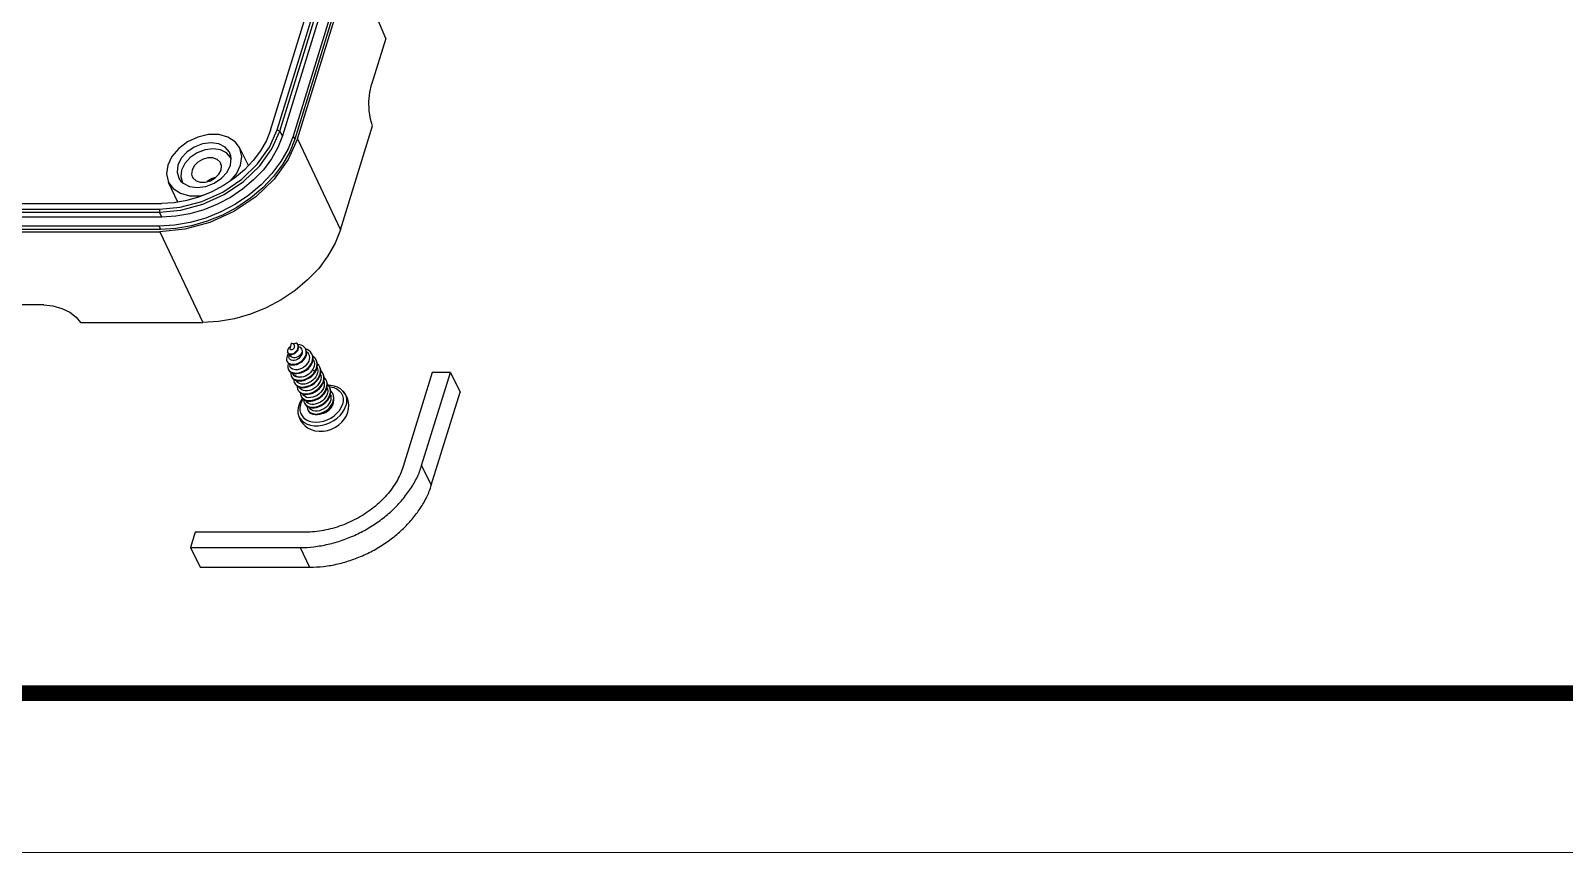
# Model space of a CAD drawing. Header units: millimetres. Extents: x 2151 to 2806, y 681 to 1136.
# Drawn here: x 2366.6 to 2475.4, y 680.9 to 739.2 of the extents above; entities that cross this region are included whole.
import ezdxf

# ---------------------------------------------------------------- set-up
doc = ezdxf.new("R2010")
doc.units = ezdxf.units.MM
doc.layers.add('3_ALL_AXES', color=7, linetype='Continuous')
doc.layers.add('from', color=7, linetype='Continuous', lineweight=13)

# ---------------------------------------------------------------- blocks, each defined once
blk = doc.blocks.new('*u28')
at = {"color": 7, "linetype": 'Continuous'}
for p, q in [((104.74, -97.42), (133.81, -3.36)), ((105.43, -97.39), (134.48, -3.39)), ((105.68, -97.52), (134.73, -3.51)), ((135, -4.01), (105.95, -98.01)), ((136.08, -4.01), (107.03, -98.02)), ((136.26, -4.32), (107.21, -98.33)), ((107.47, -98.31), (136.51, -4.33)), ((116.43, -88.14), (114.56, -83.65)), ((116.43, -88.14), (114.99, -92.78)), ((105.43, -97.39), (105.68, -97.52)), ((105.95, -98.01), (105.68, -97.52)), ((111.83, -107.52), (115.09, -96.99)), ((102.53, -101.01), (101.6, -99.18)), ((107.03, -98.02), (107.21, -98.33)), ((107.47, -98.31), (111.83, -107.52)), ((100.76, -100.35), (100.71, -100.2)), ((95.74, -101.47), (95.65, -102.13)), ((95.37, -104.71), (94.42, -102.71)), ((67.27, -105.43), (93.49, -105.43)), ((67.45, -104.86), (93.7, -104.86)), ((93.49, -105.43), (93.5, -105.72)), ((93.46, -107.16), (67.18, -107.16)), ((67.28, -105.72), (93.5, -105.72)), ((93.74, -106.23), (67.49, -106.23)), ((93.46, -107.16), (93.61, -107.49)), ((93.74, -106.23), (93.5, -105.72)), ((67.28, -107.71), (93.52, -107.71)), ((93.61, -107.49), (67.35, -107.49)), ((93.52, -107.71), (97.88, -116.92)), ((81.79, -115.14), (-65.58, -115.14)), ((85.49, -116.92), (97.88, -116.92)), ((106.75, -119.63), (106.75, -119.6)), ((107.03, -119.08), (107.39, -118.99)), ((107.55, -119.24), (107.51, -119.15)), ((107.55, -119.21), (107.51, -119.15)), ((107.53, -119.15), (107.51, -119.15)), ((107.52, -119.16), (107.53, -119.15)), ((107.56, -119.35), (107.55, -119.24)), ((108.45, -119.64), (108.29, -119.59)), ((108.32, -119.65), (108.3, -119.6)), ((108.36, -119.81), (108.32, -119.65)), ((106.42, -120.84), (106.45, -120.9)), ((106.42, -120.84), (106.44, -120.89)), ((106.48, -119.94), (106.51, -120)), ((106.48, -119.94), (106.54, -120.01)), ((108.99, -120.25), (108.93, -120.1)), ((109.45, -120.93), (109.38, -120.7)), ((106.55, -121.64), (106.58, -121.71)), ((106.83, -121.97), (107, -122.05)), ((106.85, -122.36), (106.88, -122.42)), ((107.03, -122.13), (106.97, -122.04)), ((107.15, -122.26), (107.03, -122.13)), ((109.01, -121.7), (109.25, -121.86)), ((109.25, -121.86), (109.29, -121.92)), ((109.74, -121.44), (109.71, -121.38)), ((109.8, -121.65), (109.74, -121.44)), ((110.09, -122.16), (110.05, -122.06)), ((110.44, -122.91), (110.38, -122.75)), ((121.14, -121.98), (118.2, -131.51)), ((120.06, -131.42), (122.98, -121.98)), ((122.98, -121.98), (121.14, -121.98)), ((122.98, -121.98), (123.96, -123.97)), ((107.19, -123.04), (107.22, -123.1)), ((107.19, -123.04), (107.24, -123.14)), ((107.52, -123.73), (107.55, -123.79)), ((107.52, -123.73), (107.56, -123.79)), ((110.76, -123.54), (110.72, -123.43)), ((111.08, -124.17), (111.05, -124.11)), ((111.14, -124.39), (111.08, -124.17)), ((121.04, -133.41), (123.96, -123.97)), ((107.86, -124.41), (107.89, -124.47)), ((108.19, -125.09), (108.22, -125.16)), ((108.53, -125.78), (108.56, -125.84)), ((108.53, -125.78), (108.56, -125.83)), ((111.11, -125.04), (111.07, -125.21)), ((120.06, -131.42), (121.04, -133.41)), ((97.12, -138.16), (96.63, -139.73)), ((108.32, -138.16), (97.12, -138.16)), ((96.63, -139.73), (107.74, -139.73)), ((96.63, -139.73), (97.61, -141.71)), ((107.74, -139.73), (108.71, -141.71)), ((97.61, -141.71), (108.71, -141.71))]:
    blk.add_line(p, q, dxfattribs=at)
for points in [[(115.09, -96.99), (114.87, -96.3), (114.74, -95.44), (114.72, -94.51), (114.81, -93.59), (114.99, -92.78)], [(93.49, -105.43), (95.61, -105.24), (97.79, -104.65), (99.91, -103.69), (101.83, -102.39), (103.44, -100.85), (104.66, -99.14), (105.43, -97.39)], [(93.5, -105.72), (95.67, -105.52), (97.89, -104.92), (100.05, -103.94), (102.01, -102.62), (103.65, -101.04), (104.89, -99.31), (105.68, -97.52)], [(104.74, -97.42), (104.33, -98.48), (103.74, -99.51), (103, -100.51), (102.11, -101.44), (101.1, -102.29), (99.99, -103.04), (98.79, -103.68), (97.54, -104.19), (96.26, -104.56), (94.97, -104.78), (93.7, -104.86)], [(101.6, -99.18), (101.17, -98.6), (100.43, -98.12), (99.51, -97.87), (98.46, -97.87), (97.38, -98.12), (96.34, -98.6), (95.45, -99.27), (94.76, -100.09), (94.34, -100.97)], [(107.03, -98.02), (106.52, -99.32), (105.8, -100.59), (104.88, -101.81), (103.8, -102.96), (102.55, -104), (101.19, -104.92), (99.72, -105.71), (98.18, -106.33), (96.6, -106.79), (95.02, -107.06), (93.46, -107.16)], [(107.47, -98.31), (106.54, -100.41), (105.11, -102.39), (103.25, -104.17), (101.04, -105.66), (98.61, -106.78), (96.06, -107.47), (93.52, -107.71)], [(107.21, -98.33), (106.69, -99.63), (105.97, -100.91), (105.06, -102.13), (103.97, -103.28), (102.72, -104.33), (101.35, -105.25), (99.88, -106.03), (98.34, -106.66), (96.75, -107.12), (95.17, -107.39), (93.61, -107.49)], [(105.95, -98.01), (105.49, -99.18), (104.84, -100.33), (104.02, -101.43), (103.04, -102.46), (101.92, -103.4), (100.69, -104.23), (99.37, -104.93), (97.99, -105.49), (96.57, -105.9), (95.14, -106.15), (93.74, -106.23)], [(100.74, -100.06), (100.59, -99.64), (100.16, -99.14), (99.52, -98.82), (98.72, -98.71), (97.87, -98.82), (97.02, -99.14), (96.28, -99.64), (95.71, -100.27), (95.36, -100.97)], [(100.71, -100.2), (100.3, -99.72), (99.69, -99.42), (98.93, -99.31), (98.12, -99.42), (97.32, -99.72), (96.61, -100.2), (96.07, -100.8), (95.74, -101.47)], [(101.71, -100.97), (101.83, -100.09), (101.65, -99.27), (101.6, -99.18)], [(94.34, -100.97), (94.22, -101.85), (94.42, -102.71)], [(95.36, -100.97), (95.28, -101.67), (95.46, -102.3), (95.64, -102.57)], [(99.69, -100.74), (99.65, -100.66), (99.34, -100.38), (98.9, -100.23), (98.4, -100.23), (97.87, -100.38), (97.39, -100.66), (97.02, -101.04), (96.8, -101.47)], [(99.74, -101.47), (99.79, -101.04), (99.69, -100.74)], [(99.77, -102.3), (100.34, -101.67), (100.69, -100.97)], [(100.67, -102.58), (101.29, -101.85), (101.71, -100.97)], [(100.69, -100.97), (100.77, -100.27), (100.74, -100.06)], [(95.64, -102.57), (95.89, -102.8), (96.53, -103.12), (97.33, -103.23), (98.18, -103.12), (99.03, -102.8), (99.77, -102.3)], [(95.65, -102.13), (95.83, -102.73), (95.84, -102.76)], [(96.8, -101.47), (96.75, -101.89), (96.82, -102.15)], [(96.82, -102.15), (96.89, -102.27), (97.2, -102.55), (97.63, -102.7), (98.14, -102.7), (98.67, -102.55), (99.15, -102.27), (99.52, -101.89), (99.74, -101.47)], [(99.19, -102.23), (98.83, -102.33), (98.34, -102.62), (98.3, -102.66)], [(94.42, -102.71), (94.88, -103.34), (95.62, -103.82), (96.54, -104.07), (97.59, -104.07), (98.13, -103.95)], [(111.83, -107.52), (111.31, -108.86), (110.57, -110.17), (109.63, -111.43), (108.51, -112.6), (107.23, -113.68), (105.83, -114.62), (104.31, -115.43), (102.73, -116.07), (101.11, -116.54), (99.48, -116.82), (97.88, -116.92)], [(81.79, -115.14), (82.69, -115.22), (83.59, -115.48), (84.41, -115.87), (85.07, -116.37), (85.49, -116.92)], [(106.8, -119.34), (106.68, -119.43), (106.58, -119.53), (106.5, -119.64), (106.47, -119.75), (106.46, -119.85), (106.48, -119.94)], [(106.54, -120.01), (106.61, -120.07), (106.71, -120.09), (106.82, -120.1), (106.94, -120.08), (107.07, -120.04), (107.19, -119.98), (107.29, -119.9), (107.39, -119.8), (107.47, -119.69), (107.52, -119.58), (107.55, -119.47), (107.56, -119.35)], [(106.65, -120.13), (106.74, -120.16), (106.86, -120.16), (106.98, -120.14), (107.1, -120.1), (107.22, -120.04), (107.32, -119.96), (107.42, -119.86), (107.5, -119.76), (107.55, -119.64), (107.58, -119.53), (107.59, -119.41)], [(107.15, -119.24), (107.17, -119.31), (107.16, -119.39), (107.14, -119.47), (107.1, -119.55), (107.04, -119.61), (106.98, -119.66), (106.91, -119.69), (106.85, -119.7), (106.8, -119.69), (106.76, -119.67), (106.75, -119.63)], [(107.03, -119.08), (107.07, -119.11), (107.1, -119.14), (107.13, -119.19), (107.15, -119.24)], [(107.51, -119.15), (107.46, -119.06), (107.39, -118.99)], [(108.3, -119.6), (108.25, -119.51), (108.14, -119.39), (108.02, -119.29), (107.87, -119.22), (107.71, -119.17), (107.53, -119.15)], [(107.59, -119.41), (107.58, -119.31), (107.55, -119.21)], [(107.64, -119.38), (107.74, -119.43), (107.83, -119.52), (107.9, -119.62), (107.95, -119.74), (107.97, -119.87)], [(108.93, -120.1), (108.91, -120.06), (108.79, -119.89), (108.63, -119.75), (108.45, -119.64)], [(106.59, -120.09), (106.55, -120.13), (106.45, -120.29), (106.39, -120.46), (106.37, -120.61), (106.38, -120.76), (106.42, -120.84)], [(106.44, -120.89), (106.54, -120.99), (106.66, -121.07), (106.82, -121.13), (106.99, -121.15), (107.18, -121.14), (107.37, -121.09), (107.56, -121.02), (107.75, -120.92), (107.92, -120.8), (108.07, -120.65), (108.19, -120.49), (108.28, -120.32), (108.35, -120.15), (108.37, -119.97), (108.36, -119.81)], [(106.45, -120.9), (106.47, -120.95), (106.57, -121.06), (106.69, -121.14), (106.85, -121.19), (107.02, -121.21), (107.21, -121.2), (107.4, -121.16), (107.59, -121.08), (107.78, -120.98), (107.95, -120.86), (108.1, -120.72), (108.22, -120.56), (108.31, -120.39), (108.38, -120.21), (108.4, -120.04), (108.39, -119.87), (108.35, -119.71), (108.33, -119.66)], [(106.56, -121.04), (106.53, -121.12), (106.49, -121.31), (106.5, -121.49), (106.55, -121.64)], [(106.51, -120), (106.57, -120.08), (106.65, -120.13)], [(106.55, -121.64), (106.65, -121.8), (106.8, -121.91), (106.97, -121.99), (107.18, -122.03), (107.4, -122.04), (107.64, -122), (107.88, -121.93), (108.12, -121.82), (108.35, -121.68), (108.55, -121.51), (108.72, -121.32), (108.86, -121.11), (108.96, -120.89), (109.01, -120.67), (109.02, -120.45), (108.99, -120.25)], [(107.97, -119.87), (107.95, -120.01), (107.91, -120.16), (107.83, -120.31), (107.73, -120.44), (107.6, -120.56), (107.46, -120.65), (107.3, -120.72), (107.15, -120.75), (107, -120.76), (106.87, -120.74), (106.76, -120.69), (106.68, -120.61), (106.63, -120.52), (106.62, -120.41)], [(108.68, -120.63), (108.62, -120.82), (108.53, -121.01), (108.41, -121.18), (108.26, -121.34), (108.08, -121.47), (107.88, -121.58), (107.68, -121.66), (107.48, -121.7), (107.29, -121.71), (107.11, -121.69), (106.96, -121.63), (106.84, -121.54), (106.75, -121.43), (106.71, -121.32)], [(107, -122.05), (107.21, -122.09), (107.43, -122.1), (107.67, -122.06), (107.92, -121.99), (108.15, -121.88), (108.38, -121.74), (108.58, -121.58), (108.75, -121.38), (108.89, -121.17), (108.99, -120.96), (109.04, -120.73)], [(107.97, -119.87), (107.96, -119.89), (107.95, -119.91)], [(108.44, -119.9), (108.5, -119.96), (108.6, -120.11), (108.66, -120.27), (108.69, -120.45), (108.68, -120.63)], [(109.04, -120.73), (109.06, -120.52), (109.02, -120.31), (108.96, -120.16)], [(109.38, -120.7), (109.26, -120.52), (109.1, -120.36), (109.02, -120.31)], [(109.06, -120.66), (109.1, -120.73), (109.17, -120.91), (109.19, -121.12), (109.16, -121.33)], [(109.25, -121.86), (109.37, -121.63), (109.45, -121.39), (109.48, -121.15), (109.45, -120.93)], [(109.29, -121.92), (109.41, -121.69), (109.48, -121.45), (109.51, -121.22), (109.48, -120.99), (109.41, -120.76)], [(109.71, -121.38), (109.63, -121.24), (109.49, -121.09)], [(106.58, -121.71), (106.68, -121.86), (106.83, -121.97)], [(106.8, -121.95), (106.79, -121.97), (106.79, -122.15), (106.84, -122.33), (106.85, -122.36)], [(106.85, -122.36), (106.93, -122.48), (107.07, -122.61), (107.24, -122.7), (107.45, -122.75), (107.68, -122.77), (107.93, -122.75), (108.18, -122.68), (108.43, -122.58), (108.68, -122.44), (108.9, -122.27), (109.09, -122.08), (109.25, -121.86)], [(106.88, -122.42), (106.96, -122.54), (107.1, -122.67), (107.27, -122.76), (107.48, -122.82), (107.71, -122.83), (107.96, -122.81), (108.21, -122.75), (108.47, -122.64), (108.71, -122.51), (108.93, -122.34), (109.13, -122.14), (109.29, -121.92)], [(107.92, -122.46), (107.71, -122.49), (107.51, -122.47), (107.34, -122.43), (107.19, -122.35), (107.08, -122.24), (107.03, -122.16)], [(107.13, -122.69), (107.12, -122.8), (107.16, -122.98), (107.19, -123.04)], [(107.92, -122.46), (107.7, -122.47), (107.49, -122.43), (107.3, -122.36), (107.15, -122.26)], [(107.22, -123.1), (107.27, -123.2), (107.4, -123.33), (107.57, -123.43), (107.77, -123.49), (108, -123.52), (108.24, -123.5), (108.5, -123.45), (108.75, -123.35), (108.99, -123.22), (109.22, -123.06), (109.42, -122.86), (109.59, -122.65), (109.72, -122.42), (109.8, -122.18), (109.84, -121.95), (109.83, -121.72), (109.77, -121.5), (109.74, -121.44)], [(107.24, -123.14), (107.37, -123.27), (107.54, -123.37), (107.74, -123.43), (107.97, -123.46), (108.21, -123.44), (108.46, -123.38), (108.72, -123.29), (108.96, -123.16), (109.19, -122.99), (109.39, -122.8), (109.56, -122.59), (109.69, -122.36), (109.77, -122.12)], [(109.5, -122.01), (109.44, -122.21), (109.34, -122.41), (109.2, -122.59), (109.04, -122.75), (108.86, -122.89), (108.66, -123.01), (108.45, -123.1), (108.24, -123.15), (108.04, -123.17), (107.85, -123.16), (107.68, -123.11), (107.54, -123.04), (107.43, -122.94), (107.37, -122.84)], [(107.55, -123.79), (107.59, -123.85), (107.71, -123.99), (107.87, -124.09), (108.06, -124.17), (108.28, -124.2), (108.53, -124.19), (108.78, -124.14), (109.03, -124.06), (109.28, -123.93), (109.51, -123.78), (109.72, -123.59), (109.9, -123.38), (110.03, -123.15), (110.13, -122.92), (110.17, -122.68), (110.17, -122.45), (110.12, -122.23), (110.08, -122.12)], [(109.84, -122.7), (109.77, -122.91), (109.66, -123.11), (109.51, -123.3), (109.33, -123.47), (109.13, -123.62), (108.92, -123.73), (108.7, -123.81), (108.48, -123.85), (108.27, -123.85), (108.08, -123.82), (107.92, -123.75), (107.79, -123.65), (107.7, -123.53)], [(109.01, -121.7), (108.9, -121.86), (108.77, -122.01), (108.62, -122.14), (108.46, -122.25), (108.28, -122.34), (108.1, -122.42), (107.92, -122.46)], [(109.16, -121.33), (109.13, -121.45), (109.08, -121.58), (109.01, -121.7)], [(109.47, -121.48), (109.51, -121.6), (109.53, -121.81), (109.5, -122.01)], [(109.77, -122.12), (109.81, -121.88), (109.8, -121.65)], [(109.81, -122.17), (109.85, -122.28), (109.87, -122.49), (109.84, -122.7)], [(110.05, -122.06), (109.99, -121.96), (109.85, -121.79), (109.83, -121.78)], [(110.1, -122.85), (110.14, -122.62), (110.14, -122.38), (110.09, -122.16)], [(110.38, -122.75), (110.36, -122.7), (110.22, -122.51), (110.17, -122.47)], [(107.47, -123.37), (107.46, -123.45), (107.48, -123.63), (107.52, -123.73)], [(107.56, -123.79), (107.68, -123.93), (107.84, -124.03), (108.03, -124.1), (108.25, -124.14), (108.49, -124.13), (108.75, -124.08), (109, -124), (109.25, -123.87), (109.48, -123.71), (109.69, -123.53), (109.86, -123.32), (110, -123.09), (110.1, -122.85)], [(107.8, -124.05), (107.8, -124.21), (107.85, -124.39), (107.86, -124.41)], [(107.86, -124.41), (107.94, -124.54), (108.08, -124.66), (108.26, -124.76), (108.48, -124.81), (108.71, -124.82), (108.97, -124.79), (109.23, -124.72), (109.48, -124.61), (109.73, -124.47), (109.95, -124.29), (110.14, -124.08), (110.29, -123.86), (110.4, -123.62)], [(107.89, -124.47), (107.92, -124.52), (108.03, -124.66), (108.19, -124.77), (108.38, -124.84), (108.59, -124.88), (108.83, -124.88), (109.08, -124.84), (109.34, -124.75), (109.59, -124.64), (109.82, -124.48), (110.03, -124.3), (110.21, -124.1), (110.35, -123.87), (110.45, -123.64), (110.5, -123.4), (110.51, -123.17), (110.47, -122.95), (110.41, -122.81)], [(110.17, -123.38), (110.1, -123.59), (109.99, -123.8), (109.85, -123.99), (109.67, -124.16), (109.47, -124.3), (109.25, -124.41), (109.03, -124.49), (108.81, -124.53), (108.6, -124.54), (108.41, -124.5), (108.25, -124.43), (108.12, -124.33), (108.04, -124.21)], [(108.19, -125.09), (108.31, -125.26), (108.46, -125.37), (108.65, -125.46), (108.87, -125.5), (109.11, -125.5), (109.37, -125.46), (109.62, -125.38), (109.88, -125.26), (110.12, -125.11), (110.33, -124.92), (110.52, -124.71), (110.66, -124.48), (110.76, -124.25)], [(108.22, -125.16), (108.25, -125.21), (108.36, -125.34), (108.52, -125.45), (108.71, -125.53), (108.93, -125.56), (109.17, -125.56), (109.42, -125.52), (109.67, -125.44), (109.92, -125.32), (110.15, -125.17), (110.36, -124.99), (110.54, -124.78), (110.68, -124.56), (110.78, -124.32), (110.84, -124.09), (110.85, -123.85), (110.8, -123.63), (110.75, -123.49)], [(110.51, -124.07), (110.44, -124.28), (110.33, -124.48), (110.18, -124.67), (110.01, -124.84), (109.81, -124.98), (109.59, -125.1), (109.37, -125.17), (109.15, -125.22), (108.94, -125.22), (108.75, -125.19), (108.59, -125.12), (108.46, -125.02), (108.37, -124.89)], [(110.14, -122.83), (110.14, -122.84), (110.19, -123.01), (110.2, -123.19), (110.17, -123.38)], [(110.4, -123.62), (110.47, -123.38), (110.48, -123.14), (110.44, -122.91)], [(110.48, -123.53), (110.52, -123.65), (110.54, -123.86), (110.51, -124.07)], [(110.72, -123.43), (110.67, -123.34), (110.52, -123.16), (110.51, -123.15)], [(110.76, -124.25), (110.81, -124), (110.81, -123.77), (110.76, -123.54)], [(110.81, -124.21), (110.85, -124.33), (110.87, -124.54), (110.85, -124.75)], [(111.05, -124.11), (110.97, -123.98), (110.84, -123.83)], [(111.02, -125.24), (111.12, -125.01), (111.17, -124.77), (111.18, -124.54), (111.14, -124.32), (111.08, -124.18)], [(108.13, -124.73), (108.13, -124.75), (108.14, -124.94), (108.19, -125.09)], [(108.47, -125.42), (108.46, -125.48), (108.49, -125.66), (108.53, -125.78)], [(108.56, -125.83), (108.68, -125.97), (108.84, -126.08), (109.03, -126.15), (109.26, -126.19), (109.51, -126.18), (109.76, -126.13), (110.02, -126.04), (110.27, -125.91), (110.51, -125.75), (110.71, -125.56), (110.89, -125.34), (111.02, -125.11), (111.11, -124.87), (111.15, -124.63), (111.14, -124.39)], [(108.56, -125.84), (108.59, -125.89), (108.7, -126.03), (108.85, -126.14), (109.04, -126.21), (109.26, -126.25), (109.5, -126.25), (109.75, -126.2), (110.01, -126.12), (110.25, -126), (110.49, -125.85), (110.7, -125.67), (110.88, -125.47), (111.02, -125.24)], [(110.85, -124.75), (110.78, -124.96), (110.66, -125.17), (110.52, -125.36), (110.34, -125.53), (110.14, -125.67), (109.92, -125.78), (109.7, -125.86), (109.48, -125.9), (109.27, -125.9), (109.08, -125.87), (108.92, -125.8), (108.79, -125.7), (108.71, -125.58)], [(109.88, -126.16), (109.95, -126.15), (110.16, -126.09), (110.37, -125.99), (110.57, -125.87), (110.74, -125.73), (110.89, -125.57), (111, -125.39), (111.07, -125.21)]]:
    blk.add_lwpolyline(points, dxfattribs=at)
for points, start_tangent, end_tangent in [([(107.74, -139.73), (109.15, -139.64), (110.59, -139.39), (112.02, -138.98), (113.42, -138.41), (114.76, -137.7), (116, -136.86), (117.13, -135.91), (118.11, -134.87), (118.94, -133.76), (119.6, -132.61), (120.06, -131.42)], (1, 0), (0.295247, 0.955421)), ([(118.2, -131.51), (117.91, -132.26), (117.53, -133), (117.06, -133.72), (116.51, -134.41), (115.89, -135.06), (115.2, -135.66), (114.45, -136.21), (113.65, -136.71), (112.81, -137.13), (111.94, -137.49), (111.04, -137.78), (110.13, -137.99), (109.22, -138.12), (108.32, -138.16)], (-0.295247, -0.955421), (-1, 0)), ([(108.71, -141.71), (110.13, -141.63), (111.57, -141.38), (113, -140.96), (114.4, -140.4), (115.73, -139.69), (116.97, -138.85), (118.1, -137.9), (119.09, -136.86), (119.92, -135.75), (120.58, -134.6), (121.04, -133.41)], (1, 0), (0.295247, 0.955421))]:
    blk.add_spline(points, degree=3, dxfattribs=dict(at, start_tangent=start_tangent, end_tangent=end_tangent))
at = {"layer": '3_ALL_AXES', "color": 7, "linetype": 'Continuous'}
for p, q in [((106.75, -119.6), (106.87, -119)), ((107.03, -119.07), (106.87, -119)), ((107.64, -119.38), (107.59, -119.35)), ((106.67, -121.12), (106.71, -121.32)), ((108.44, -119.9), (108.39, -119.87)), ((109.06, -120.66), (109.05, -120.64)), ((107.03, -122.16), (106.97, -122.04)), ((107.37, -122.84), (107.33, -122.78)), ((107.7, -123.53), (107.67, -123.46)), ((108.04, -124.21), (108.01, -124.15)), ((108.37, -124.89), (108.34, -124.83)), ((108.71, -125.58), (108.68, -125.51))]:
    blk.add_line(p, q, dxfattribs=at)
for points in [[(106.65, -120.13), (106.63, -120.28), (106.62, -120.41)], [(106.68, -120.14), (106.68, -120.16), (106.74, -120.27), (106.82, -120.36), (106.94, -120.42), (107.08, -120.45), (107.23, -120.45), (107.39, -120.42), (107.54, -120.36), (107.69, -120.27), (107.8, -120.16), (107.9, -120.04), (107.95, -119.91)], [(112.08, -123.86), (111.83, -123.65), (111.53, -123.48), (111.19, -123.36), (110.81, -123.3), (110.64, -123.3)], [(110.71, -123.42), (110.84, -123.43), (111.17, -123.51), (111.47, -123.65), (111.72, -123.83), (111.91, -124.05), (112.04, -124.31), (112.11, -124.59), (112.11, -124.9), (112.05, -125.21)], [(112.57, -126), (112.65, -125.66), (112.67, -125.33), (112.65, -125.01), (112.57, -124.69), (112.45, -124.39), (112.29, -124.12), (112.08, -123.86)], [(112.08, -123.86), (112.27, -124.11), (112.4, -124.39), (112.46, -124.7), (112.46, -125.02), (112.39, -125.36)], [(107.6, -125.31), (107.54, -125.58), (107.52, -125.84), (107.53, -126.09)], [(107.59, -126.33), (107.72, -126.61), (107.91, -126.86), (108.16, -127.06), (108.46, -127.22), (108.8, -127.33), (109.17, -127.39), (109.56, -127.39), (109.97, -127.33), (110.38, -127.22), (110.78, -127.06), (111.15, -126.86), (111.5, -126.61), (111.8, -126.33), (112.05, -126.02), (112.25, -125.69), (112.39, -125.36)], [(107.98, -124.6), (107.94, -124.64), (107.74, -124.97), (107.6, -125.31)], [(107.8, -125.21), (107.73, -125.53), (107.73, -125.83), (107.8, -126.12), (107.94, -126.37), (108.13, -126.6), (108.38, -126.78), (108.67, -126.91), (109, -126.99), (109.36, -127.02), (109.74, -126.99), (110.12, -126.91), (110.5, -126.78), (110.86, -126.6), (111.19, -126.37), (111.48, -126.12), (111.73, -125.83), (111.92, -125.53), (112.05, -125.21)], [(107.8, -125.21), (107.93, -124.9), (108.06, -124.68)], [(107.53, -126.09), (107.62, -126.44), (107.76, -126.78), (107.95, -127.08), (108.21, -127.36), (108.51, -127.58), (108.86, -127.76), (109.25, -127.88), (109.67, -127.94), (110.1, -127.93), (110.53, -127.85), (110.94, -127.72), (111.32, -127.52), (111.67, -127.28), (111.98, -127), (112.23, -126.69), (112.43, -126.36), (112.57, -126)]]:
    blk.add_lwpolyline(points, dxfattribs=at)

msp = doc.modelspace()

# ---------------------------------------------------------------- linework, layer by layer
at = {"layer": 'from'}
msp.add_lwpolyline([(2151.068, 680.947), (2806.279, 680.947), (2806.279, 1136.259), (2151.068, 1136.259)], close=True, dxfattribs=at)
at = {"layer": 'from', "const_width": 1.129}
msp.add_lwpolyline([(2162.36, 692.239), (2162.36, 1124.967), (2794.987, 1124.967), (2794.987, 692.239), (2162.36, 692.239)], dxfattribs=at)

# ---------------------------------------------------------------- block references
at = {"color": 7, "xscale": 0.7, "yscale": 0.7, "zscale": 0.7}
msp.add_blockref('*u28', (2310.27, 800.376), dxfattribs=at)

doc.saveas('drawing.dxf')
